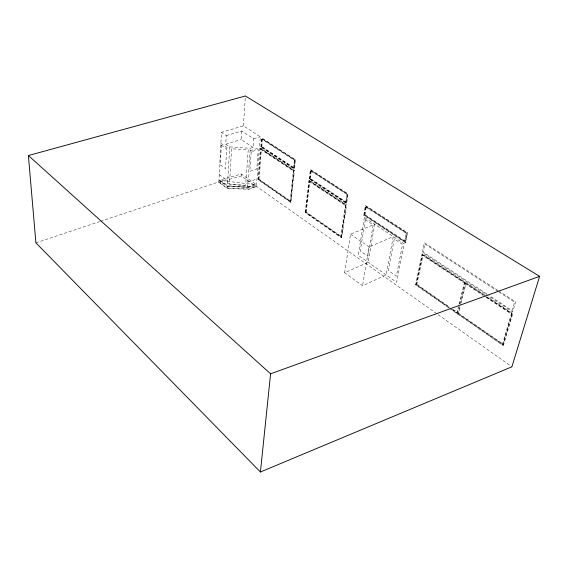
<?xml version="1.0" encoding="UTF-8"?>
<svg xmlns="http://www.w3.org/2000/svg" width="568" height="568" viewBox="0 0 568 568"><rect width="100%" height="100%" fill="white"/><g stroke="black" fill="none" stroke-linecap="round" stroke-linejoin="round"><path stroke-width="0.43" stroke-dasharray="2.84 2.13" d="M218.857 182.257L221.421 132.365L243.402 125.847L260.307 136.803L256.374 186.659L248.791 189.279L227.306 188.448L218.857 182.257L241.258 175.974L256.374 186.659M220.157 180.411L220.036 182.754L254.542 186.943L254.72 184.6L220.157 180.411L227.463 185.736L248.933 187.312L256.53 184.699L241.386 174.028L218.964 180.297L227.42 186.474L248.933 187.312L248.791 189.279M226.227 135.596L241.684 130.959L253.704 138.84L253.065 147.446L250.289 148.319L229.706 146.899L225.759 144.208L226.227 135.596L221.421 132.365M227.306 188.448L229.706 146.899M253.065 147.446L241.123 139.494L241.684 130.959M243.402 125.847L245.39 95.992M241.258 175.974L241.386 174.028M227.42 186.474L247.485 187.099L250.289 148.319M258.042 179.651L260.527 148.489L260.982 148.347L294.401 170.421L291.05 202.201L290.596 202.364L258.042 179.651L258.49 179.495L291.05 202.201M260.819 147.048L261.529 138.209L261.99 138.067L295.424 159.75L294.472 168.774L294.011 168.937L260.819 147.048L261.28 146.906L294.472 168.774M258.49 179.495L260.982 148.347M261.28 146.906L261.99 138.067M261.365 146.679L261.962 139.224L262.423 139.082L294.827 160.119L294.025 167.73L293.564 167.887L261.365 146.679L261.82 146.537L294.025 167.73M259.015 179.168L261.415 149.356L260.953 149.498L293.344 170.94L293.805 170.776L290.61 201.171L290.156 201.335L258.568 179.318L259.015 179.168L290.61 201.171M261.82 146.537L262.423 139.082M293.564 167.887L294.366 160.275L261.962 139.224M290.156 201.335L293.344 170.94M294.011 168.937L294.962 159.906L261.529 138.209M290.596 202.364L293.94 170.577L260.527 148.489M305.158 212.524L308.907 180.475L309.368 180.312L346.551 204.87L341.751 237.552L341.297 237.736L305.158 212.524L305.612 212.354L341.751 237.552M309.283 178.998L310.348 169.889L310.817 169.726L348.056 193.873L346.693 203.174L346.224 203.358L309.283 178.998L309.745 178.835L346.693 203.174M305.612 212.354L309.368 180.312M305.761 212.212L309.361 181.54L309.823 181.377L345.862 205.211L341.29 236.465L340.835 236.65L305.761 212.212L306.216 212.041L341.29 236.465M309.745 178.835L310.817 169.726M309.908 178.643L310.81 170.961L311.271 170.798L347.36 194.228L346.217 202.066L345.749 202.244L309.908 178.643L310.369 178.48L346.217 202.066M306.216 212.041L309.823 181.377M310.369 178.48L311.271 170.798M345.749 202.244L346.892 194.405L347.36 194.228M340.835 236.65L345.401 205.396L345.862 205.211M346.224 203.358L347.588 194.05L348.056 193.873M341.297 237.736L346.082 205.055L346.551 204.87M344.634 272.704L350.534 234.194L374.653 224.246L368.178 262.295L344.634 272.704L362.526 285.782L386.133 274.933L393.269 236.558L369.079 246.952L362.526 285.782M363.797 215.244L365.302 205.857L365.778 205.673L407.54 232.774L405.666 242.344L405.197 242.55L363.797 215.244L364.265 215.059L405.666 242.344M364.265 215.059L365.778 205.673M364.514 214.91L365.792 207L366.268 206.816L406.738 233.1L405.161 241.166L404.686 241.372L364.514 214.91L364.983 214.725L405.161 241.166M364.983 214.725L366.268 206.816M404.686 241.372L406.262 233.306L406.738 233.1M405.197 242.55L407.071 232.979L407.54 232.774M448.826 307.941L415.57 284.88L422.031 254.166L422.507 253.953L484.674 294.955M415.57 284.88L416.032 284.66L422.507 253.953M448.99 307.203L416.38 284.618L422.549 255.366L423.018 255.153L464.823 282.757L459.54 303.986M416.38 284.618L416.841 284.39L423.018 255.153M456.786 313.451L458.248 307.544M459.079 304.228L464.546 282.232M452.618 309.709L456.963 312.719L457.432 312.478L459.327 304.839M457.844 314.189L465.639 282.949M486.627 297.156L511.775 313.763L502.921 343.959L502.46 344.229L458.028 313.458L458.49 313.216L460.186 306.422M461.038 303.021L465.923 283.482L483.673 295.204M502.46 344.229L511.299 314.019L511.775 313.763M449.551 308.438L503.014 345.5L512.322 313.763L512.798 313.508L487.635 296.908M503.014 345.5L503.475 345.23L512.798 313.508M465.923 283.482L465.448 283.716L483.198 295.445M464.823 282.757L464.354 282.992L422.549 255.366M293.94 170.577L294.401 170.421M247.485 187.099L254.72 184.6M247.847 182.115L256.977 179.005M294.962 159.906L295.424 159.75M294.366 160.275L294.827 160.119M35.898 242.834L99.691 221.591M100.529 221.314L218.879 181.902L227.328 188.086L248.812 188.924L256.402 186.304L437.353 314.132M250.119 150.733L259.441 147.772M253.704 138.84L260.307 136.803M225.759 144.208L241.123 139.494M497.824 290.362L424.353 242.756L422.315 252.426L487.514 295.339M498.569 290.844L515.637 301.899L512.698 311.917L488.253 295.829M498.285 291.59L424.871 243.963L423.153 252.114L488.402 295.012M499.031 292.073L514.601 302.176L512.13 310.618L489.147 295.502M310.348 169.889L347.588 194.05M365.302 205.857L407.071 232.979M310.81 170.961L346.892 194.405M365.792 207L406.262 233.306M422.031 254.166L486.066 296.432M486.421 296.666L512.322 313.763M486.158 297.405L511.299 314.019M308.907 180.475L346.082 205.055M261.415 149.356L293.805 170.776M309.361 181.54L345.401 205.396M220.86 143.342L229.564 149.313M350.534 234.194L369.079 246.952M416.841 284.39L450.183 307.466M453.079 309.468L457.432 312.478M458.49 313.216L502.921 343.959M416.032 284.66L448.826 307.373M451.737 309.39L503.475 345.23M438.077 314.644L511.903 366.793M219.248 174.646L227.747 180.794M221.321 145.223L220.306 164.869L225.574 168.611L226.675 148.901L221.321 145.223M231.566 148.773L229.472 184.217L245.696 185.317L248.209 149.924L231.566 148.773M251.233 151.812L249.806 171.323L256.764 169.008L258.284 149.569L251.233 151.812M364.372 217.452L358.252 255.316L396.627 282.31L404.153 243.757L364.372 217.452M365.345 219.709L360.261 250.957L367.872 256.267L373.176 224.9L365.345 219.709M394.27 238.887L388.349 270.553L396.393 276.169L402.556 244.389L394.27 238.887"/><path stroke-width="0.85" d="M260.421 472.008L270.581 373.815L28.4 155.533L245.39 95.992L539.6 276.346L511.903 366.793L260.421 472.008L35.898 242.834L28.4 155.533M270.581 373.815L539.6 276.346"/></g></svg>
